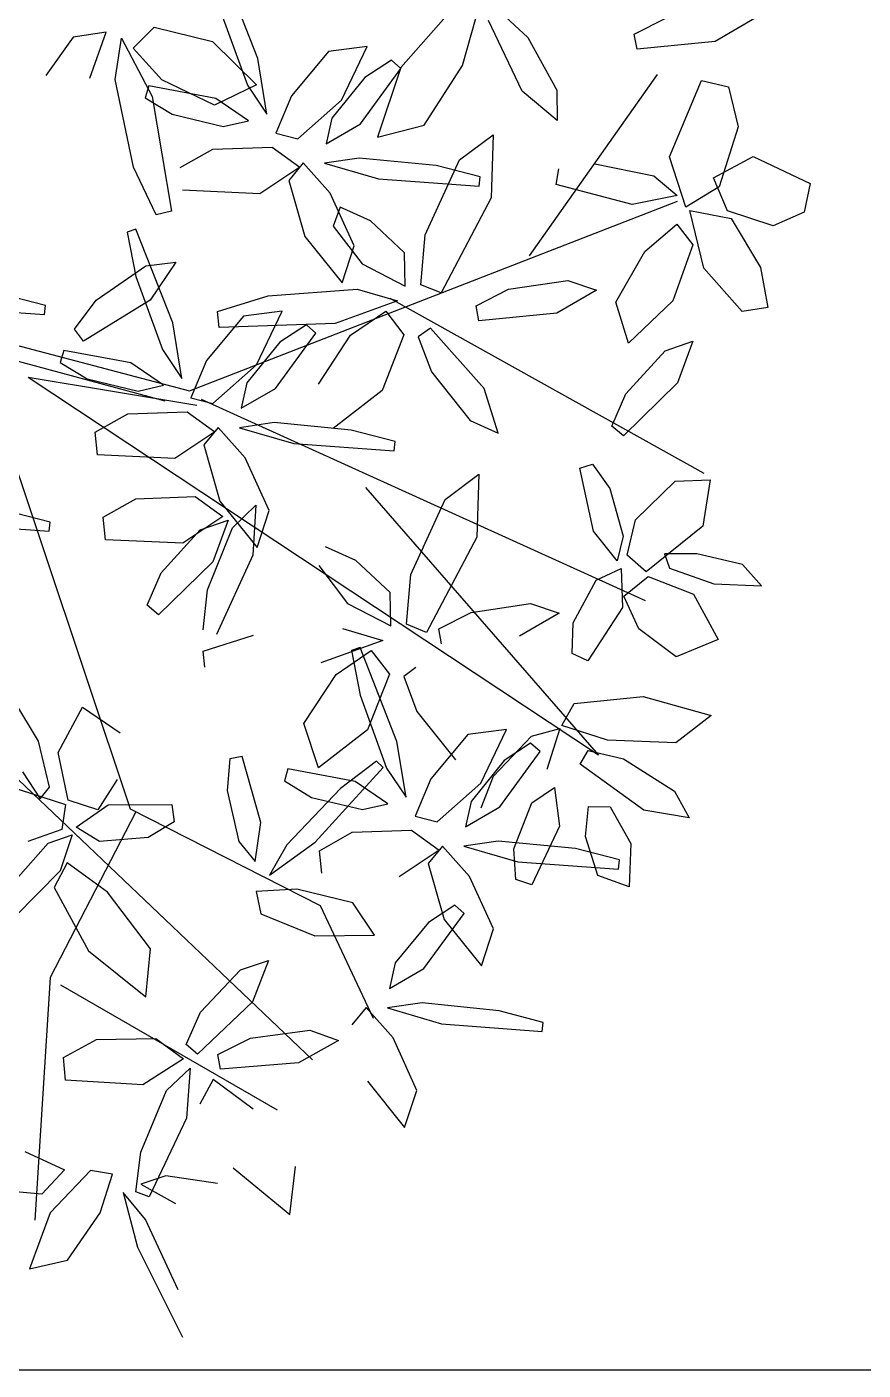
# Model space of a CAD drawing. Header units: metres. Extents: x 1097510 to 2158594, y 877039 to 1751652.
# Drawn here: x 1097828.436 to 1097829.691, y 877152.636 to 877154.651 of the extents above; entities that cross this region are included whole.
import ezdxf

# ---------------------------------------------------------------- set-up
doc = ezdxf.new("R2010")
doc.units = ezdxf.units.M
doc.layers.add('DWGAUTOCAD.COM', color=7, linetype='Continuous')
doc.layers.add('ROTULO', color=7, linetype='Continuous')

# ---------------------------------------------------------------- blocks, each defined once
blk = doc.blocks.new('A$C173E365C')
at = {"color": 62}
for p, q in [((1.5761, 3.6983), (1.6808, 3.966)), ((0.1587, 3.8117), (0.2714, 3.7462)), ((0.5021, 3.767), (0.4099, 3.8142)), ((0.8813, 3.8284), (0.8053, 3.758)), ((0.8218, 3.6045), (0.9181, 3.8063)), ((0.9917, 3.6783), (0.9528, 3.8156)), ((1.0318, 3.8259), (1.1681, 3.6723)), ((1.6811, 3.8304), (1.6056, 3.6222)), ((0.494, 3.7249), (0.5021, 3.767)), ((0.8053, 3.758), (0.7232, 3.6071)), ((1.8711, 3.7875), (1.7053, 3.7467)), ((0.2714, 3.7462), (0.494, 3.7249)), ((1.2636, 3.7321), (1.3739, 3.7178)), ((1.3371, 3.579), (1.2636, 3.7321)), ((1.3739, 3.7178), (1.4793, 3.5913)), ((1.7053, 3.7467), (1.5796, 3.6226)), ((1.168, 3.669), (1.1949, 3.6927)), ((1.1949, 3.6927), (1.2703, 3.6435)), ((1.5498, 3.5395), (1.5761, 3.6983)), ((1.1017, 3.5078), (0.9917, 3.6783)), ((1.2827, 3.5117), (1.168, 3.669)), ((1.1681, 3.6723), (1.2347, 3.4738)), ((1.2703, 3.6435), (1.3645, 3.5273)), ((0.2331, 3.6169), (0.2056, 3.5033)), ((0.3098, 3.635), (0.2331, 3.6169)), ((0.4015, 3.4171), (0.3098, 3.635)), ((0.7232, 3.6071), (0.7217, 3.5211)), ((0.7217, 3.5211), (0.8218, 3.6045)), ((1.6056, 3.6222), (1.5498, 3.5395)), ((1.5796, 3.6226), (1.6992, 3.5646)), ((1.6957, 3.5841), (1.8871, 3.62)), ((1.6992, 3.5646), (1.8499, 3.6368)), ((1.8871, 3.62), (1.8969, 3.5855)), ((1.93, 3.3883), (1.9823, 3.6377)), ((1.4619, 3.4687), (1.3371, 3.579)), ((1.4793, 3.5913), (1.5243, 3.4847)), ((1.6023, 3.5204), (1.6957, 3.5841)), ((1.8969, 3.5855), (1.8201, 3.5387)), ((1.8772, 3.589), (1.8217, 3.2626)), ((1.3645, 3.5273), (1.3805, 3.4548)), ((1.8201, 3.5387), (1.6746, 3.5036)), ((0.2056, 3.5033), (0.2599, 3.3313)), ((1.2347, 3.4738), (1.1017, 3.5078)), ((1.6746, 3.5036), (1.6023, 3.5204)), ((0.9042, 3.4803), (0.91, 3.3006)), ((1.0001, 3.4088), (0.9042, 3.4803)), ((1.5243, 3.4847), (1.4619, 3.4687)), ((0.1633, 3.4186), (0, 3.3413)), ((0.2759, 3.3573), (0.1633, 3.4186)), ((0.3545, 3.2734), (0.4015, 3.4171)), ((1.0667, 3.3925), (1.2871, 3.414)), ((1.535, 3.4449), (1.4557, 3.388)), ((1.704, 3.4392), (1.535, 3.4449)), ((1.7972, 3.3865), (1.704, 3.4392)), ((0.6146, 3.3975), (0.4463, 3.3632)), ((0.7247, 3.338), (0.7176, 3.3828)), ((0.9414, 3.36), (1.0667, 3.3925)), ((1.3693, 3.3133), (1.4462, 3.3998)), ((1.4462, 3.3998), (1.4875, 3.3503)), ((1.4557, 3.388), (1.5699, 3.312)), ((1.8657, 3.2519), (1.93, 3.3883)), ((0, 3.3413), (0.0175, 3.2595)), ((0.2358, 3.2632), (0.2759, 3.3573)), ((0.4463, 3.3632), (0.3797, 3.3068)), ((0.5083, 3.2812), (0.7247, 3.338)), ((0.9444, 3.334), (0.9414, 3.36)), ((1.4875, 3.3503), (1.4417, 3.1902)), ((0.2599, 3.3313), (0.3545, 3.2734)), ((0.3797, 3.3068), (0.5083, 3.2812)), ((1.5699, 3.312), (1.7909, 3.3223)), ((0.0175, 3.2595), (0.1061, 3.221)), ((0.1061, 3.221), (0.2358, 3.2632)), ((0.3439, 3.2644), (0.2256, 3.2413)), ((0.3033, 3.0996), (0.3439, 3.2644)), ((1.8217, 3.2626), (1.8657, 3.2519)), ((0.2256, 3.2413), (0.1424, 3.102)), ((0.381, 3.2251), (0.3349, 3.1664)), ((0.4716, 3.1476), (0.381, 3.2251)), ((1.8185, 2.9435), (1.9233, 3.2112)), ((1.9233, 3.2112), (1.9481, 3.2027)), ((1.9481, 3.2027), (1.9235, 3.0756)), ((0.3349, 3.1664), (0.3919, 3.0064)), ((0.5547, 3.0026), (0.4716, 3.1476)), ((1.81, 3.1168), (1.8824, 3.0084)), ((1.8955, 3.1061), (1.81, 3.1168)), ((2.0367, 3.0085), (1.8955, 3.1061)), ((0.1424, 3.102), (0.1209, 2.9878)), ((0.1943, 2.9757), (0.3033, 3.0996)), ((1.9235, 3.0756), (1.8481, 2.8674)), ((0.6912, 3.0649), (0.6098, 3.0369)), ((0.3919, 3.0064), (0.518, 2.8861)), ((0.518, 2.8861), (0.5547, 3.0026)), ((1.8824, 3.0084), (2.0729, 2.8913)), ((2.0987, 2.9256), (2.0367, 3.0085)), ((2.1813, 2.9933), (2.3067, 3.0258)), ((2.1844, 2.9673), (2.1813, 2.9933)), ((0.1209, 2.9878), (0.1943, 2.9757)), ((2.471, 2.9879), (2.1844, 2.9673)), ((1.7923, 2.7847), (1.8185, 2.9435)), ((2.0729, 2.8913), (2.0987, 2.9256)), ((0.335, 2.8916), (0.3785, 2.7727)), ((0.4142, 2.8638), (0.335, 2.8916)), ((1.9381, 2.8293), (2.1295, 2.8652)), ((2.1295, 2.8652), (2.1393, 2.8307)), ((1.8447, 2.7656), (1.9381, 2.8293)), ((2.1393, 2.8307), (2.0625, 2.7839)), ((2.0625, 2.7839), (1.917, 2.7488)), ((2.0396, 2.6317), (1.9465, 2.6844)), ((2.0333, 2.5676), (2.0396, 2.6317))]:
    blk.add_line(p, q, dxfattribs=at)
at = {"color": 64}
for p, q in [((1.9311, 3.7273), (1.8711, 3.7875)), ((1.9642, 3.756), (1.8772, 3.589)), ((1.9823, 3.6377), (1.9642, 3.756)), ((2.0085, 3.7729), (2.1025, 3.7585)), ((2.0553, 3.6421), (2.0085, 3.7729)), ((2.1025, 3.7585), (2.18, 3.6496)), ((1.8499, 3.6368), (1.9311, 3.7273))]:
    blk.add_line(p, q, dxfattribs=at)
at = {"color": 44}
for p, q in [((0.8011, 3.1351), (0.4353, 3.6521)), ((1.7703, 2.7497), (0.3786, 3.2908)), ((2.865, 3.0377), (1.7703, 2.7497)), ((1.1988, 3.0143), (0.3031, 2.5146)), ((1.8398, 2.7206), (2.867, 2.9966)), ((2.3552, 2.7991), (1.9394, 1.5574)), ((0.6043, 1.7104), (2.2312, 2.7878)), ((1.7499, 2.7082), (2.2312, 2.7878)), ((1.7373, 2.7261), (0.4708, 2.1514)), ((1.2683, 2.4746), (0.6043, 1.7104)), ((2.8463, 2.1989), (1.4196, 0.8417)), ((1.9394, 1.5574), (1.3983, 1.2817)), ((1.9246, 1.5469), (2.168, 1.0766)), ((1.3983, 1.2817), (1.2465, 0.9602)), ((2.168, 1.0766), (2.2114, 0.3846)), ((2.1382, 1.0556), (1.5206, 0.6989))]:
    blk.add_line(p, q, dxfattribs=at)
at = {"color": 60}
for p, q in [((1.3805, 3.4548), (1.2827, 3.5117)), ((1.2871, 3.414), (1.3858, 3.3992)), ((1.0981, 3.1948), (1.0001, 3.4088)), ((1.3858, 3.3992), (1.2311, 3.3546)), ((1.2311, 3.3546), (0.9444, 3.334)), ((0.91, 3.3006), (1.0531, 3.0294)), ((1.3005, 3.1637), (1.3693, 3.3133)), ((1.2545, 3.2344), (1.341, 3.2734)), ((1.341, 3.2734), (1.3605, 3.2197)), ((1.1569, 3.1431), (1.2545, 3.2344)), ((1.3605, 3.2197), (1.2785, 3.1117)), ((1.1106, 3.0527), (1.0981, 3.1948)), ((1.4417, 3.1902), (1.335, 3.058)), ((1.1551, 3.048), (1.1569, 3.1431)), ((1.335, 3.058), (1.3005, 3.1637)), ((1.2785, 3.1117), (1.1551, 3.048)), ((0.6098, 3.0369), (0.7225, 2.9714)), ((0.861, 3.0394), (0.6912, 3.0649)), ((0.9531, 2.9922), (0.861, 3.0394)), ((1.0531, 3.0294), (1.1106, 3.0527)), ((1.2926, 3.04), (1.1777, 3.0063)), ((1.5467, 3.0213), (1.2926, 3.04)), ((0.945, 2.95), (0.9531, 2.9922)), ((1.1777, 3.0063), (1.3548, 2.9424)), ((1.6904, 2.9757), (1.5467, 3.0213)), ((0.7225, 2.9714), (0.945, 2.95)), ((1.2105, 2.9773), (1.1589, 2.9099)), ((1.311, 2.9089), (1.2105, 2.9773)), ((1.5061, 2.9774), (1.6163, 2.963)), ((1.5795, 2.8242), (1.5061, 2.9774)), ((1.6163, 2.963), (1.7218, 2.8365)), ((1.6857, 2.9306), (1.6904, 2.9757)), ((0.9304, 2.7565), (1.0834, 2.929)), ((1.0834, 2.929), (1.118, 2.9036)), ((1.3548, 2.9424), (1.6857, 2.9306)), ((1.4104, 2.9143), (1.4373, 2.9379)), ((1.5252, 2.7569), (1.4104, 2.9143)), ((1.4373, 2.9379), (1.5127, 2.8887)), ((1.118, 2.9036), (1.0805, 2.8038)), ((1.1589, 2.9099), (1.2213, 2.751)), ((1.4026, 2.7692), (1.311, 2.9089)), ((1.5127, 2.8887), (1.6069, 2.7725)), ((0.5263, 2.7411), (0.4142, 2.8638)), ((1.7218, 2.8365), (1.7668, 2.7299)), ((1.8481, 2.8674), (1.7923, 2.7847)), ((1.0805, 2.8038), (0.97, 2.6654)), ((1.7044, 2.7139), (1.5795, 2.8242)), ((0.3785, 2.7727), (0.533, 2.6213)), ((1.6069, 2.7725), (1.6229, 2.7)), ((1.917, 2.7488), (1.8447, 2.7656)), ((0.566, 2.6488), (0.5263, 2.7411)), ((0.8898, 2.6288), (0.9304, 2.7565)), ((1.2213, 2.751), (1.361, 2.6428)), ((1.6229, 2.7), (1.5252, 2.7569)), ((1.7668, 2.7299), (1.7044, 2.7139)), ((1.7774, 2.6902), (1.6981, 2.6332)), ((1.9465, 2.6844), (1.7774, 2.6902)), ((0.533, 2.6213), (0.566, 2.6488)), ((0.97, 2.6654), (0.8898, 2.6288)), ((1.3092, 2.6377), (1.5295, 2.6592)), ((1.6282, 2.6444), (1.4735, 2.5998)), ((1.5295, 2.6592), (1.6282, 2.6444)), ((1.6117, 2.5585), (1.6886, 2.645)), ((1.6886, 2.645), (1.7299, 2.5955)), ((1.1838, 2.6052), (1.3092, 2.6377)), ((1.6981, 2.6332), (1.8123, 2.5572)), ((1.1868, 2.5792), (1.1838, 2.6052)), ((1.4735, 2.5998), (1.1868, 2.5792)), ((1.7299, 2.5955), (1.6841, 2.4354)), ((1.8123, 2.5572), (2.0333, 2.5676)), ((0.6212, 2.541), (0.5713, 2.4712)), ((0.6187, 2.3492), (0.6575, 2.5291)), ((0.6575, 2.5291), (0.6212, 2.541)), ((1.543, 2.4089), (1.6117, 2.5585)), ((0.2859, 2.4963), (0.3067, 2.3639)), ((0.385, 2.492), (0.2859, 2.4963)), ((0.4982, 2.3815), (0.385, 2.492)), ((0.9457, 2.5118), (0.9515, 2.3321)), ((1.0416, 2.4403), (0.9457, 2.5118)), ((0.5713, 2.4712), (0.5336, 2.335)), ((1.1396, 2.2263), (1.0416, 2.4403)), ((1.6841, 2.4354), (1.5774, 2.3032)), ((1.5819, 2.4233), (1.5903, 2.2808)), ((1.6482, 2.3591), (1.5819, 2.4233)), ((1.7548, 2.448), (1.6755, 2.391)), ((1.9238, 2.4422), (1.7548, 2.448)), ((2.017, 2.3895), (1.9238, 2.4422)), ((0.5224, 2.281), (0.4982, 2.3815)), ((1.5774, 2.3032), (1.543, 2.4089)), ((1.6606, 2.381), (1.7041, 2.2621)), ((1.7398, 2.3532), (1.6606, 2.381)), ((1.6755, 2.391), (1.7896, 2.315)), ((2.0106, 2.3253), (2.017, 2.3895)), ((2.168, 2.3752), (2.2934, 2.4077)), ((0.3067, 2.3639), (0.4685, 2.2336)), ((0.5509, 2.2648), (0.6187, 2.3492)), ((1.7194, 2.1819), (1.6482, 2.3591)), ((1.8519, 2.2306), (1.7398, 2.3532)), ((2.1711, 2.3492), (2.168, 2.3752)), ((2.4578, 2.3698), (2.1711, 2.3492)), ((0.5336, 2.335), (0.5509, 2.2648)), ((0.9515, 2.3321), (1.0945, 2.0609)), ((1.296, 2.2658), (1.3825, 2.3049)), ((1.7896, 2.315), (2.0106, 2.3253)), ((0.1931, 2.2544), (0.3233, 2.2846)), ((0.3233, 2.2846), (0.4155, 2.2847)), ((0.4155, 2.2847), (0.4018, 2.2445)), ((0.4685, 2.2336), (0.5224, 2.281)), ((1.1984, 2.1746), (1.296, 2.2658)), ((1.5903, 2.2808), (1.6932, 2.0548)), ((1.7041, 2.2621), (1.8586, 2.1107)), ((0.1391, 2.1939), (0.1931, 2.2544)), ((0.4018, 2.2445), (0.2751, 2.199)), ((0.5393, 2.2429), (0.5357, 2.1317)), ((0.6102, 2.2095), (0.5393, 2.2429)), ((1.1521, 2.0842), (1.1396, 2.2263)), ((1.402, 2.2512), (1.32, 2.1432)), ((1.8916, 2.1383), (1.8519, 2.2306)), ((0.2751, 2.199), (0.1391, 2.1939)), ((0.4623, 2.22), (0.3328, 2.17)), ((0.5315, 2.1646), (0.4623, 2.22)), ((0.6762, 2.0877), (0.6102, 2.2095)), ((0.3328, 2.17), (0.2624, 2.0408)), ((0.4892, 2.071), (0.5315, 2.1646)), ((1.1966, 2.0795), (1.1984, 2.1746)), ((1.7313, 2.0686), (1.7194, 2.1819)), ((0.5357, 2.1317), (0.634, 1.9795)), ((0.7977, 2.1434), (0.7163, 2.1154)), ((0.7163, 2.1154), (0.829, 2.0499)), ((0.9675, 2.1179), (0.7977, 2.1434)), ((1.0597, 2.0707), (0.9675, 2.1179)), ((1.32, 2.1432), (1.1966, 2.0795)), ((1.8586, 2.1107), (1.8916, 2.1383)), ((0.3821, 1.9912), (0.4892, 2.071)), ((0.6795, 2.0007), (0.6762, 2.0877)), ((1.0515, 2.0285), (1.0597, 2.0707)), ((1.0945, 2.0609), (1.1521, 2.0842)), ((1.3341, 2.0715), (1.2192, 2.0378)), ((0.2624, 2.0408), (0.3821, 1.9912)), ((1.2192, 2.0378), (1.3963, 1.9738)), ((1.7319, 2.0072), (1.5882, 2.0527)), ((0.634, 1.9795), (0.6795, 2.0007)), ((1.1788, 1.75), (1.2835, 2.0176)), ((1.252, 2.0088), (1.2003, 1.9413)), ((1.3525, 1.9404), (1.252, 2.0088)), ((1.2835, 2.0176), (1.3084, 2.0092)), ((1.3084, 2.0092), (1.2838, 1.882)), ((1.7272, 1.9621), (1.7319, 2.0072)), ((1.1249, 1.9605), (1.1595, 1.9351)), ((1.1595, 1.9351), (1.122, 1.8353)), ((1.2003, 1.9413), (1.2628, 1.7825)), ((1.4441, 1.8006), (1.3525, 1.9404)), ((0.4765, 1.8776), (0.2828, 1.8241)), ((0.6731, 1.8578), (0.4765, 1.8776)), ((1.2838, 1.882), (1.2083, 1.6739)), ((0.7086, 1.7956), (0.6731, 1.8578)), ((2.0757, 1.8477), (1.9687, 1.7746)), ((2.1454, 1.7181), (2.0757, 1.8477)), ((2.2012, 1.7506), (2.2713, 1.8672)), ((0.2828, 1.8241), (0.3831, 1.7455)), ((1.122, 1.8353), (1.0115, 1.6969)), ((0.5786, 1.7535), (0.7086, 1.7956)), ((0.7146, 1.7865), (0.7517, 1.6694)), ((0.7954, 1.7653), (0.7146, 1.7865)), ((0.9039, 1.6505), (0.7954, 1.7653)), ((0.8663, 1.7838), (0.9766, 1.7694)), ((0.9398, 1.6306), (0.8663, 1.7838)), ((0.9766, 1.7694), (1.082, 1.643)), ((1.2628, 1.7825), (1.4025, 1.6743)), ((1.4025, 1.6743), (1.4441, 1.8006)), ((0.3831, 1.7455), (0.5786, 1.7535)), ((0.7707, 1.7207), (0.7976, 1.7444)), ((0.7976, 1.7444), (0.873, 1.6952)), ((1.1525, 1.5912), (1.1788, 1.75)), ((2.1701, 1.6197), (2.2012, 1.7506)), ((0.5323, 1.7006), (0.3875, 1.6083)), ((0.6336, 1.7239), (0.5323, 1.7006)), ((0.6563, 1.6847), (0.6336, 1.7239)), ((0.8854, 1.5633), (0.7707, 1.7207)), ((0.873, 1.6952), (0.9672, 1.5789)), ((1.2186, 1.6751), (1.2372, 1.6936)), ((1.2372, 1.6936), (1.3402, 1.6151)), ((1.5673, 1.5189), (1.6202, 1.7064)), ((1.6202, 1.7064), (1.6554, 1.6999)), ((1.6554, 1.6999), (1.6633, 1.6102)), ((2.1165, 1.5824), (2.1454, 1.7181)), ((0.4748, 1.554), (0.6563, 1.6847)), ((0.9389, 1.5601), (0.9039, 1.6505)), ((1.2083, 1.6739), (1.1525, 1.5912)), ((1.412, 1.4625), (1.2186, 1.6751)), ((1.2984, 1.6358), (1.4898, 1.6716)), ((1.4898, 1.6716), (1.4996, 1.6372)), ((2.2466, 1.6635), (2.1962, 1.5862)), ((0.7299, 1.6188), (0.7156, 1.5079)), ((0.7942, 1.5751), (0.7299, 1.6188)), ((1.0646, 1.5204), (0.9398, 1.6306)), ((1.082, 1.643), (1.127, 1.5364)), ((1.205, 1.572), (1.2984, 1.6358)), ((1.3402, 1.6151), (1.4933, 1.4552)), ((1.4996, 1.6372), (1.4228, 1.5903)), ((1.6633, 1.6102), (1.6301, 1.4643)), ((1.977, 1.6413), (2.0322, 1.5547)), ((2.322, 1.634), (2.1245, 1.5697)), ((2.1962, 1.5862), (2.1701, 1.6197)), ((0.3875, 1.6083), (0.3455, 1.5318)), ((0.8451, 1.4434), (0.7942, 1.5751)), ((0.9672, 1.5789), (0.9832, 1.5064)), ((1.2773, 1.5553), (1.205, 1.572)), ((1.4228, 1.5903), (1.2773, 1.5553)), ((2.0322, 1.5547), (2.1165, 1.5824)), ((0.3455, 1.5318), (0.4748, 1.554)), ((0.5709, 1.5628), (0.5116, 1.4589)), ((0.6323, 1.564), (0.5709, 1.5628)), ((0.6407, 1.4789), (0.6323, 1.564)), ((0.9832, 1.5064), (0.8854, 1.5633)), ((1.127, 1.5364), (1.0646, 1.5204)), ((1.8212, 1.57), (1.8141, 1.5204)), ((2.0024, 1.5691), (1.8212, 1.57)), ((2.0936, 1.5054), (2.0024, 1.5691)), ((2.1245, 1.5697), (2.1347, 1.4988)), ((0.7156, 1.5079), (0.7942, 1.3411)), ((1.1377, 1.4966), (1.0584, 1.4396)), ((1.3067, 1.4909), (1.1377, 1.4966)), ((1.583, 1.4069), (1.5673, 1.5189)), ((1.8141, 1.5204), (1.8887, 1.4756)), ((2.0269, 1.4643), (2.0936, 1.5054)), ((2.1347, 1.4988), (2.232, 1.464)), ((0.5116, 1.4589), (0.5161, 1.3349)), ((0.6055, 1.3674), (0.6407, 1.4789)), ((0.6694, 1.4442), (0.8898, 1.4657)), ((0.8898, 1.4657), (0.9885, 1.4509)), ((1.3999, 1.4382), (1.3067, 1.4909)), ((1.5426, 1.3685), (1.412, 1.4625)), ((1.6301, 1.4643), (1.583, 1.4069)), ((1.8887, 1.4756), (2.0269, 1.4643)), ((2.1056, 1.4837), (2.1392, 1.3808)), ((2.1738, 1.4598), (2.1056, 1.4837)), ((2.2672, 1.3538), (2.1738, 1.4598)), ((0.5441, 1.4117), (0.6694, 1.4442)), ((0.9885, 1.4509), (0.8338, 1.4063)), ((0.8397, 1.3557), (0.8451, 1.4434)), ((0.972, 1.3649), (1.0489, 1.4514)), ((1.0489, 1.4514), (1.0902, 1.402)), ((1.0584, 1.4396), (1.1726, 1.3636)), ((1.3936, 1.374), (1.3999, 1.4382)), ((1.4933, 1.4552), (1.5426, 1.3685)), ((0.5471, 1.3856), (0.5441, 1.4117)), ((0.8338, 1.4063), (0.5471, 1.3856)), ((1.0902, 1.402), (1.0444, 1.2418)), ((2.0041, 1.3199), (2.1197, 1.4035)), ((2.1197, 1.4035), (2.1565, 1.3328)), ((2.1392, 1.3808), (2.2686, 1.2499)), ((0.5161, 1.3349), (0.6055, 1.3674)), ((0.7942, 1.3411), (0.8397, 1.3557)), ((0.9032, 1.2153), (0.972, 1.3649)), ((1.3047, 1.2899), (1.4649, 1.3283)), ((1.4649, 1.3283), (1.5804, 1.3213)), ((1.5804, 1.3213), (1.567, 1.2582)), ((1.8815, 1.1582), (2.0041, 1.3199)), ((2.1565, 1.3328), (2.0589, 1.1522)), ((0.9868, 1.2587), (1.0136, 1.2825)), ((1.0136, 1.2825), (1.0892, 1.2337)), ((1.2429, 1.1975), (1.3047, 1.2899)), ((1.0444, 1.2418), (0.9377, 1.1096)), ((1.1023, 1.1019), (0.9868, 1.2587)), ((1.0892, 1.2337), (1.184, 1.1179)), ((1.567, 1.2582), (1.4128, 1.1953)), ((0.9377, 1.1096), (0.9032, 1.2153)), ((1.4128, 1.1953), (1.2429, 1.1975)), ((1.8952, 1.0216), (1.8815, 1.1582)), ((2.0589, 1.1522), (1.8952, 1.0216)), ((1.184, 1.1179), (1.2004, 1.0455)), ((1.5457, 1.1248), (1.5908, 1.0066)), ((1.6253, 1.0981), (1.5457, 1.1248)), ((1.2004, 1.0455), (1.1023, 1.1019)), ((1.7391, 0.9771), (1.6253, 1.0981)), ((0.887, 0.9816), (1.1072, 1.0043)), ((1.1072, 1.0043), (1.206, 0.99)), ((1.5908, 1.0066), (1.7474, 0.8573)), ((0.7618, 0.9485), (0.887, 0.9816)), ((1.206, 0.99), (1.0515, 0.9446)), ((1.19, 0.904), (1.2664, 0.9909)), ((1.2664, 0.9909), (1.308, 0.9417)), ((1.78, 0.8853), (1.7391, 0.9771)), ((0.765, 0.9225), (0.7618, 0.9485)), ((1.0515, 0.9446), (0.765, 0.9225)), ((1.427, 0.9262), (1.346, 0.8971)), ((1.5971, 0.9031), (1.427, 0.9262)), ((1.122, 0.754), (1.19, 0.904)), ((1.346, 0.8971), (1.4596, 0.8332)), ((1.6899, 0.8572), (1.5971, 0.9031)), ((1.7474, 0.8573), (1.78, 0.8853)), ((1.8666, 0.9029), (1.7881, 0.8449)), ((2.0357, 0.8995), (1.8666, 0.9029)), ((2.1296, 0.8481), (2.0357, 0.8995)), ((1.6824, 0.8149), (1.6899, 0.8572)), ((1.7881, 0.8449), (1.9033, 0.7704)), ((2.1241, 0.7839), (2.1296, 0.8481)), ((1.4596, 0.8332), (1.6824, 0.8149)), ((1.7691, 0.8178), (1.7794, 0.6754)), ((1.8363, 0.7544), (1.7691, 0.8178)), ((1.263, 0.7812), (1.157, 0.6485)), ((1.5889, 0.7006), (1.7034, 0.7857)), ((1.7034, 0.7857), (1.7411, 0.7156)), ((1.9033, 0.7704), (2.1241, 0.7839)), ((1.157, 0.6485), (1.122, 0.754)), ((1.9099, 0.5783), (1.8363, 0.7544)), ((1.7794, 0.6754), (1.8855, 0.4509)), ((1.9234, 0.4652), (1.9099, 0.5783)), ((2.2401, 0.5805), (2.1275, 0.5283)), ((1.4842, 0.4008), (1.4686, 0.5372)), ((1.646, 0.5336), (1.4842, 0.4008)), ((1.6904, 0.4887), (1.8385, 0.5105)), ((1.8385, 0.5105), (1.909, 0.4873)), ((1.9898, 0.5157), (2.0534, 0.526)), ((2.025, 0.4055), (1.9898, 0.5157)), ((2.0534, 0.526), (2.1678, 0.4049)), ((2.1275, 0.5283), (2.1921, 0.4585)), ((1.909, 0.4873), (1.8102, 0.4322)), ((1.8855, 0.4509), (1.9234, 0.4652)), ((1.8964, 0.3862), (1.9595, 0.4635)), ((1.9595, 0.4635), (1.9189, 0.3077)), ((2.1921, 0.4585), (2.3085, 0.4692)), ((1.8025, 0.1857), (1.8964, 0.3862)), ((2.1186, 0.27), (2.025, 0.4055)), ((2.1678, 0.4049), (2.2271, 0.2457)), ((1.9189, 0.3077), (1.7905, 0.0506)), ((2.2271, 0.2457), (2.1186, 0.27))]:
    blk.add_line(p, q, dxfattribs=at)

msp = doc.modelspace()

# ---------------------------------------------------------------- linework, layer by layer
at = {"layer": 'ROTULO', "color": 7}
msp.add_lwpolyline([(1097796.3503, 877155.8058), (1097837.322, 877155.8058), (1097837.322, 877152.6363), (1097796.3503, 877152.6363)], close=True, dxfattribs=at)

# ---------------------------------------------------------------- block references
at = {"layer": 'DWGAUTOCAD.COM', "xscale": -0.5259259971580432, "yscale": 0.5259259971580432, "zscale": 0.5259259971580432}
msp.add_blockref('A$C173E365C', (1097829.6112, 877152.6592), dxfattribs=at)

doc.saveas('drawing.dxf')
